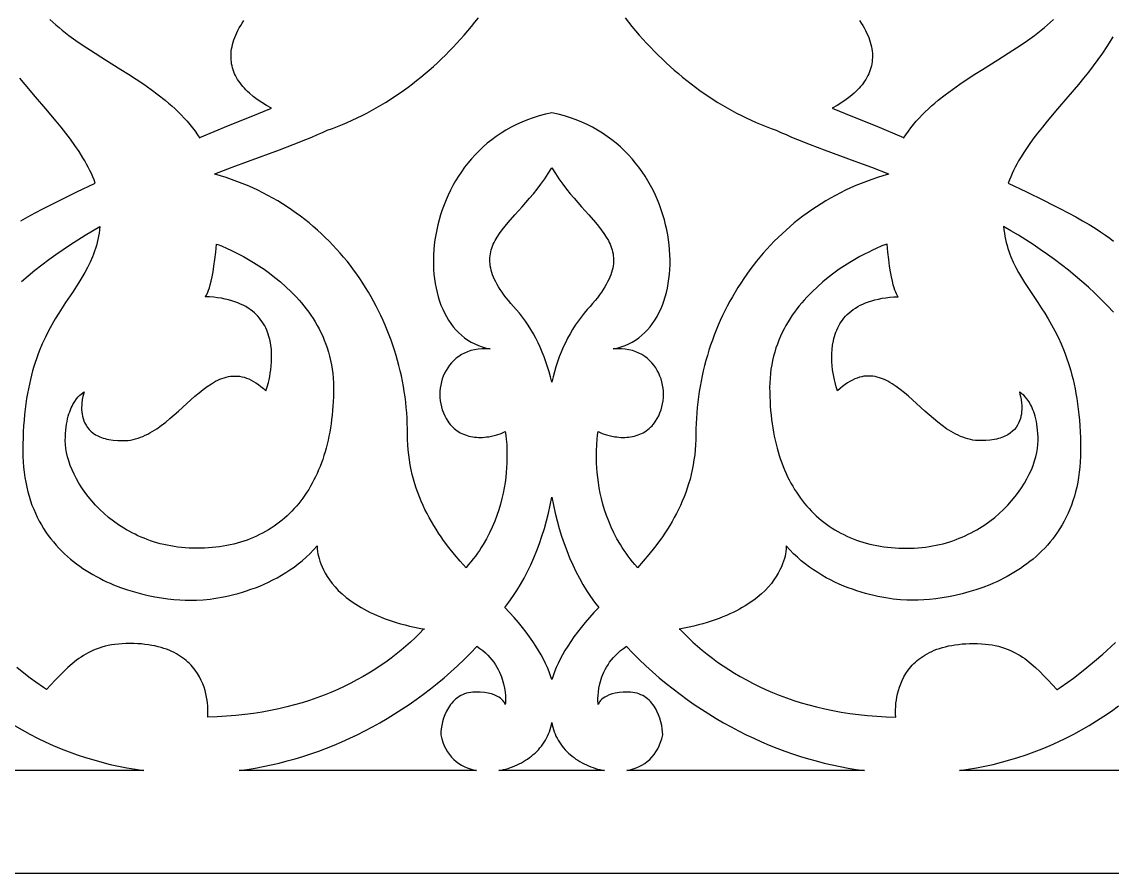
# Model space of a CAD drawing. Extents: x -54 to 62, y -44 to -4.
# Drawn here: x 3.61 to 32.79, y -44.19 to -21.41 of the extents above; entities that cross this region are included whole.
import ezdxf

# ---------------------------------------------------------------- set-up
doc = ezdxf.new("R2010")
doc.units = 0
doc.header["$MEASUREMENT"] = 0
doc.layers.add('LAYER_1', color=18, linetype='CONTINUOUS')

msp = doc.modelspace()

# ---------------------------------------------------------------- linework, layer by layer
at = {"layer": 'LAYER_1'}
for points in [[(19.757, -21.301), (19.849, -21.418), (19.943, -21.533), (20.039, -21.647), (20.136, -21.759), (20.234, -21.87), (20.334, -21.979), (20.435, -22.086), (20.538, -22.192), (20.642, -22.297), (20.748, -22.399), (20.855, -22.5), (20.963, -22.599), (21.073, -22.697), (21.184, -22.792), (21.297, -22.886), (21.41, -22.978), (21.525, -23.067), (21.642, -23.155), (21.759, -23.241), (21.878, -23.324), (21.998, -23.406), (22.12, -23.485), (22.242, -23.563), (22.366, -23.637), (22.491, -23.71), (22.617, -23.781), (22.744, -23.849), (22.873, -23.914), (23.002, -23.977), (23.133, -24.038), (23.265, -24.097), (23.398, -24.152), (23.532, -24.205), (23.667, -24.256), (23.803, -24.304), (23.93, -24.364), (24.067, -24.425), (24.215, -24.488), (24.371, -24.552), (24.712, -24.686), (25.084, -24.827), (25.908, -25.132), (26.352, -25.297), (26.812, -25.471), (26.812, -25.482), (26.661, -25.526), (26.512, -25.573), (26.364, -25.623), (26.219, -25.676), (26.075, -25.731), (25.934, -25.79), (25.795, -25.851), (25.658, -25.915), (25.522, -25.982), (25.389, -26.052), (25.258, -26.124), (25.129, -26.199), (25.003, -26.276), (24.878, -26.356), (24.756, -26.438), (24.635, -26.522), (24.517, -26.609), (24.401, -26.698), (24.287, -26.789), (24.176, -26.883), (24.066, -26.978), (23.959, -27.076), (23.854, -27.176), (23.752, -27.278), (23.652, -27.381), (23.554, -27.487), (23.458, -27.595), (23.364, -27.704), (23.273, -27.815), (23.185, -27.928), (23.098, -28.042), (23.014, -28.158), (22.933, -28.276), (22.853, -28.395), (22.777, -28.515), (22.702, -28.637), (22.63, -28.761), (22.561, -28.885), (22.494, -29.011), (22.429, -29.138), (22.367, -29.267), (22.307, -29.396), (22.25, -29.527), (22.195, -29.658), (22.143, -29.791), (22.094, -29.925), (22.047, -30.059), (22.003, -30.194), (21.961, -30.331), (21.922, -30.467), (21.885, -30.605), (21.851, -30.743), (21.82, -30.882), (21.791, -31.022), (21.765, -31.162), (21.742, -31.302), (21.721, -31.443), (21.703, -31.584), (21.688, -31.726), (21.676, -31.867), (21.666, -32.009), (21.659, -32.152), (21.655, -32.294), (21.654, -32.436), (21.651, -32.581), (21.645, -32.722), (21.635, -32.861), (21.621, -32.997), (21.603, -33.131), (21.581, -33.263), (21.556, -33.392), (21.528, -33.519), (21.496, -33.644), (21.46, -33.766), (21.422, -33.887), (21.381, -34.005), (21.336, -34.121), (21.289, -34.236), (21.24, -34.348), (21.187, -34.459), (21.132, -34.567), (21.075, -34.674), (21.016, -34.78), (20.954, -34.883), (20.89, -34.985), (20.825, -35.086), (20.757, -35.185), (20.688, -35.282), (20.545, -35.473), (20.397, -35.659), (20.244, -35.84), (20.087, -36.017), (20.087, -36.006), (20.021, -35.932), (19.958, -35.857), (19.898, -35.781), (19.84, -35.705), (19.784, -35.629), (19.731, -35.552), (19.68, -35.474), (19.632, -35.397), (19.541, -35.241), (19.46, -35.085), (19.386, -34.928), (19.32, -34.772), (19.262, -34.617), (19.211, -34.464), (19.166, -34.312), (19.127, -34.163), (19.094, -34.016), (19.067, -33.873), (19.045, -33.733), (19.027, -33.597), (19.013, -33.467), (19.003, -33.341), (18.997, -33.22), (18.993, -33.106), (18.992, -32.998), (18.993, -32.898), (19.001, -32.719), (19.012, -32.573), (19.024, -32.464), (19.038, -32.373), (19.147, -32.419), (19.258, -32.457), (19.369, -32.487), (19.48, -32.509), (19.535, -32.516), (19.589, -32.522), (19.644, -32.526), (19.698, -32.527), (19.751, -32.527), (19.804, -32.524), (19.856, -32.519), (19.907, -32.512), (19.958, -32.503), (20.008, -32.492), (20.057, -32.478), (20.105, -32.462), (20.151, -32.444), (20.197, -32.424), (20.241, -32.401), (20.285, -32.377), (20.326, -32.349), (20.367, -32.32), (20.406, -32.288), (20.443, -32.254), (20.479, -32.218), (20.513, -32.179), (20.545, -32.138), (20.575, -32.094), (20.62, -32.023), (20.659, -31.949), (20.693, -31.872), (20.722, -31.793), (20.745, -31.712), (20.763, -31.63), (20.776, -31.547), (20.784, -31.463), (20.786, -31.378), (20.784, -31.294), (20.776, -31.21), (20.763, -31.127), (20.745, -31.044), (20.722, -30.963), (20.693, -30.884), (20.66, -30.807), (20.621, -30.733), (20.578, -30.661), (20.529, -30.593), (20.475, -30.528), (20.416, -30.468), (20.352, -30.411), (20.283, -30.359), (20.209, -30.312), (20.13, -30.271), (20.046, -30.235), (19.957, -30.205), (19.863, -30.182), (19.765, -30.166), (19.661, -30.157), (19.552, -30.155), (19.438, -30.161), (19.549, -30.138), (19.656, -30.107), (19.758, -30.07), (19.857, -30.027), (19.951, -29.978), (20.041, -29.922), (20.127, -29.862), (20.209, -29.795), (20.287, -29.724), (20.361, -29.647), (20.43, -29.565), (20.495, -29.479), (20.556, -29.389), (20.613, -29.294), (20.666, -29.195), (20.714, -29.092), (20.758, -28.986), (20.798, -28.877), (20.833, -28.764), (20.865, -28.649), (20.892, -28.53), (20.914, -28.409), (20.933, -28.286), (20.946, -28.161), (20.956, -28.034), (20.961, -27.905), (20.962, -27.775), (20.959, -27.643), (20.951, -27.51), (20.938, -27.377), (20.921, -27.243), (20.9, -27.108), (20.874, -26.974), (20.844, -26.839), (20.81, -26.704), (20.77, -26.57), (20.727, -26.437), (20.679, -26.304), (20.626, -26.173), (20.569, -26.042), (20.507, -25.914), (20.44, -25.787), (20.369, -25.661), (20.294, -25.538), (20.214, -25.417), (20.129, -25.299), (20.04, -25.184), (19.946, -25.071), (19.847, -24.962), (19.743, -24.856), (19.635, -24.753), (19.523, -24.655), (19.405, -24.56), (19.283, -24.47), (19.156, -24.384), (19.024, -24.302), (18.888, -24.226), (18.747, -24.154), (18.601, -24.088), (18.45, -24.027), (18.295, -23.972), (18.134, -23.923), (17.969, -23.88), (17.799, -23.843), (17.628, -23.88), (17.463, -23.923), (17.302, -23.972), (17.146, -24.027), (16.995, -24.088), (16.849, -24.154), (16.708, -24.226), (16.571, -24.302), (16.439, -24.384), (16.312, -24.47), (16.189, -24.56), (16.072, -24.655), (15.959, -24.753), (15.85, -24.856), (15.747, -24.962), (15.648, -25.071), (15.554, -25.184), (15.464, -25.299), (15.379, -25.417), (15.299, -25.538), (15.223, -25.661), (15.152, -25.787), (15.085, -25.914), (15.024, -26.042), (14.966, -26.173), (14.913, -26.304), (14.865, -26.437), (14.821, -26.57), (14.782, -26.704), (14.747, -26.839), (14.717, -26.974), (14.691, -27.108), (14.67, -27.243), (14.653, -27.377), (14.64, -27.51), (14.632, -27.643), (14.629, -27.775), (14.63, -27.905), (14.635, -28.034), (14.644, -28.161), (14.658, -28.286), (14.676, -28.409), (14.699, -28.53), (14.726, -28.649), (14.757, -28.764), (14.793, -28.877), (14.832, -28.986), (14.877, -29.092), (14.925, -29.195), (14.977, -29.294), (15.034, -29.389), (15.095, -29.479), (15.16, -29.565), (15.23, -29.647), (15.304, -29.724), (15.381, -29.795), (15.463, -29.862), (15.549, -29.922), (15.64, -29.978), (15.734, -30.027), (15.832, -30.07), (15.935, -30.107), (16.042, -30.138), (16.152, -30.161), (16.039, -30.155), (15.93, -30.157), (15.826, -30.166), (15.727, -30.182), (15.633, -30.205), (15.544, -30.235), (15.459, -30.271), (15.38, -30.312), (15.306, -30.359), (15.237, -30.411), (15.173, -30.468), (15.114, -30.528), (15.06, -30.593), (15.011, -30.661), (14.967, -30.733), (14.928, -30.807), (14.894, -30.884), (14.866, -30.963), (14.843, -31.044), (14.824, -31.127), (14.811, -31.21), (14.804, -31.294), (14.801, -31.378), (14.804, -31.463), (14.812, -31.547), (14.825, -31.63), (14.843, -31.712), (14.867, -31.793), (14.896, -31.872), (14.931, -31.949), (14.97, -32.023), (15.015, -32.094), (15.046, -32.138), (15.078, -32.179), (15.112, -32.218), (15.147, -32.254), (15.185, -32.288), (15.223, -32.32), (15.263, -32.349), (15.305, -32.377), (15.348, -32.401), (15.392, -32.424), (15.437, -32.444), (15.484, -32.462), (15.532, -32.478), (15.58, -32.492), (15.63, -32.503), (15.68, -32.512), (15.732, -32.519), (15.784, -32.524), (15.836, -32.527), (15.89, -32.527), (15.943, -32.526), (15.998, -32.522), (16.053, -32.516), (16.108, -32.509), (16.219, -32.487), (16.33, -32.457), (16.442, -32.419), (16.553, -32.373), (16.566, -32.464), (16.578, -32.573), (16.59, -32.719), (16.597, -32.898), (16.598, -32.998), (16.597, -33.106), (16.594, -33.22), (16.587, -33.341), (16.577, -33.467), (16.564, -33.597), (16.546, -33.733), (16.524, -33.873), (16.496, -34.016), (16.463, -34.163), (16.425, -34.312), (16.38, -34.464), (16.329, -34.617), (16.27, -34.772), (16.204, -34.928), (16.131, -35.085), (16.049, -35.241), (15.959, -35.397), (15.91, -35.474), (15.86, -35.552), (15.807, -35.629), (15.751, -35.705), (15.693, -35.781), (15.633, -35.857), (15.57, -35.932), (15.504, -36.006), (15.504, -36.017), (15.347, -35.84), (15.194, -35.659), (15.045, -35.473), (14.902, -35.282), (14.833, -35.185), (14.766, -35.086), (14.7, -34.985), (14.637, -34.883), (14.575, -34.78), (14.515, -34.674), (14.458, -34.567), (14.403, -34.459), (14.351, -34.348), (14.301, -34.236), (14.254, -34.121), (14.21, -34.005), (14.168, -33.887), (14.13, -33.766), (14.095, -33.644), (14.063, -33.519), (14.034, -33.392), (14.009, -33.263), (13.987, -33.131), (13.97, -32.997), (13.955, -32.861), (13.945, -32.722), (13.939, -32.581), (13.937, -32.436), (13.936, -32.294), (13.931, -32.152), (13.924, -32.009), (13.915, -31.867), (13.902, -31.726), (13.887, -31.584), (13.869, -31.443), (13.849, -31.302), (13.825, -31.162), (13.799, -31.022), (13.771, -30.882), (13.739, -30.743), (13.705, -30.605), (13.669, -30.467), (13.63, -30.331), (13.588, -30.194), (13.543, -30.059), (13.497, -29.925), (13.447, -29.791), (13.395, -29.658), (13.34, -29.527), (13.283, -29.396), (13.224, -29.267), (13.162, -29.138), (13.097, -29.011), (13.03, -28.885), (12.96, -28.761), (12.888, -28.637), (12.814, -28.515), (12.737, -28.395), (12.658, -28.276), (12.576, -28.158), (12.492, -28.042), (12.406, -27.928), (12.317, -27.815), (12.226, -27.704), (12.133, -27.595), (12.037, -27.487), (11.939, -27.381), (11.839, -27.278), (11.736, -27.176), (11.631, -27.076), (11.524, -26.978), (11.415, -26.883), (11.303, -26.789), (11.189, -26.698), (11.073, -26.609), (10.955, -26.522), (10.835, -26.438), (10.712, -26.356), (10.588, -26.276), (10.461, -26.199), (10.332, -26.124), (10.201, -26.052), (10.068, -25.982), (9.933, -25.915), (9.796, -25.851), (9.656, -25.79), (9.515, -25.731), (9.372, -25.676), (9.226, -25.623), (9.079, -25.573), (8.93, -25.526), (8.778, -25.482), (8.778, -25.471), (9.239, -25.297), (9.683, -25.132), (10.507, -24.827), (10.879, -24.686), (11.219, -24.552), (11.376, -24.488), (11.523, -24.425), (11.66, -24.364), (11.787, -24.304), (11.924, -24.256), (12.059, -24.205), (12.193, -24.152), (12.325, -24.097), (12.457, -24.038), (12.588, -23.977), (12.718, -23.914), (12.846, -23.849), (12.973, -23.781), (13.1, -23.71), (13.225, -23.637), (13.348, -23.563), (13.471, -23.485), (13.592, -23.406), (13.712, -23.324), (13.831, -23.241), (13.949, -23.155), (14.065, -23.067), (14.18, -22.978), (14.294, -22.886), (14.407, -22.792), (14.518, -22.697), (14.627, -22.599), (14.736, -22.5), (14.843, -22.399), (14.949, -22.297), (15.053, -22.192), (15.156, -22.086), (15.257, -21.979), (15.357, -21.87), (15.456, -21.759), (15.553, -21.647), (15.648, -21.533), (15.742, -21.418), (15.835, -21.301)], [(4.364, -21.342), (4.444, -21.416), (4.526, -21.488), (4.61, -21.56), (4.697, -21.63), (4.876, -21.768), (5.063, -21.903), (5.255, -22.035), (5.452, -22.165), (5.856, -22.422), (6.267, -22.68), (6.472, -22.81), (6.675, -22.943), (6.876, -23.078), (7.073, -23.216), (7.264, -23.359), (7.45, -23.506), (7.54, -23.581), (7.629, -23.658), (7.715, -23.737), (7.799, -23.817), (7.881, -23.898), (7.96, -23.981), (8.037, -24.067), (8.111, -24.154), (8.182, -24.243), (8.251, -24.334), (8.316, -24.427), (8.377, -24.522), (8.377, -24.499), (9.141, -24.183), (9.748, -23.935), (10.294, -23.715), (10.159, -23.641), (10.033, -23.564), (9.915, -23.484), (9.805, -23.401), (9.704, -23.315), (9.657, -23.271), (9.612, -23.227), (9.569, -23.181), (9.528, -23.135), (9.49, -23.089), (9.454, -23.041), (9.42, -22.993), (9.389, -22.945), (9.36, -22.895), (9.334, -22.845), (9.31, -22.794), (9.289, -22.742), (9.27, -22.69), (9.254, -22.637), (9.24, -22.584), (9.229, -22.529), (9.221, -22.474), (9.215, -22.419), (9.212, -22.363), (9.212, -22.306), (9.215, -22.248), (9.22, -22.19), (9.228, -22.131), (9.239, -22.071), (9.253, -22.011), (9.27, -21.95), (9.29, -21.888), (9.312, -21.826), (9.338, -21.763), (9.367, -21.699), (9.398, -21.635), (9.433, -21.57), (9.471, -21.505), (9.512, -21.439), (9.557, -21.372)], [(26.034, -21.372), (26.078, -21.439), (26.119, -21.505), (26.157, -21.57), (26.192, -21.635), (26.224, -21.699), (26.252, -21.763), (26.278, -21.826), (26.301, -21.888), (26.321, -21.95), (26.337, -22.011), (26.351, -22.071), (26.362, -22.131), (26.371, -22.19), (26.376, -22.248), (26.378, -22.306), (26.378, -22.363), (26.375, -22.419), (26.37, -22.474), (26.361, -22.529), (26.35, -22.584), (26.337, -22.637), (26.32, -22.69), (26.302, -22.742), (26.28, -22.794), (26.256, -22.845), (26.23, -22.895), (26.201, -22.945), (26.17, -22.993), (26.137, -23.041), (26.101, -23.089), (26.062, -23.135), (26.022, -23.181), (25.979, -23.227), (25.934, -23.271), (25.886, -23.315), (25.785, -23.401), (25.675, -23.484), (25.557, -23.564), (25.431, -23.641), (25.297, -23.715), (25.842, -23.935), (26.449, -24.183), (27.213, -24.499), (27.213, -24.522), (27.275, -24.427), (27.34, -24.334), (27.408, -24.243), (27.479, -24.154), (27.553, -24.067), (27.63, -23.981), (27.71, -23.898), (27.791, -23.817), (27.875, -23.737), (27.962, -23.658), (28.05, -23.581), (28.14, -23.506), (28.326, -23.359), (28.518, -23.216), (28.715, -23.078), (28.915, -22.943), (29.119, -22.81), (29.324, -22.68), (29.734, -22.422), (30.139, -22.165), (30.336, -22.035), (30.528, -21.903), (30.714, -21.768), (30.894, -21.63), (30.98, -21.56), (31.065, -21.488), (31.147, -21.416), (31.227, -21.342)], [(32.809, -21.805), (32.758, -21.894), (32.65, -22.069), (32.536, -22.242), (32.415, -22.414), (32.29, -22.583), (32.159, -22.751), (32.026, -22.917), (31.889, -23.083), (31.611, -23.41), (31.332, -23.735), (31.059, -24.06), (30.926, -24.222), (30.798, -24.385), (30.674, -24.548), (30.556, -24.712), (30.444, -24.877), (30.34, -25.043), (30.29, -25.127), (30.243, -25.211), (30.198, -25.295), (30.156, -25.38), (30.116, -25.465), (30.078, -25.551), (30.043, -25.637), (30.011, -25.724), (30.501, -25.956), (30.971, -26.186), (31.196, -26.3), (31.413, -26.411), (31.621, -26.521), (31.818, -26.628), (32.004, -26.732), (32.178, -26.833), (32.339, -26.931), (32.485, -27.024), (32.615, -27.114), (32.729, -27.198), (32.826, -27.277)], [(3.586, -26.732), (3.772, -26.628), (3.97, -26.521), (4.177, -26.411), (4.394, -26.3), (4.619, -26.186), (5.089, -25.956), (5.579, -25.724), (5.547, -25.637), (5.512, -25.551), (5.475, -25.465), (5.435, -25.38), (5.392, -25.295), (5.347, -25.211), (5.3, -25.127), (5.251, -25.043), (5.146, -24.877), (5.035, -24.712), (4.917, -24.548), (4.793, -24.385), (4.664, -24.222), (4.532, -24.06), (4.258, -23.735), (3.979, -23.41), (3.701, -23.083), (3.565, -22.917)], [(3.605, -28.353), (3.784, -28.2), (3.966, -28.052), (4.151, -27.907), (4.338, -27.766), (4.528, -27.629), (4.72, -27.495), (4.914, -27.365), (5.109, -27.239), (5.306, -27.116), (5.504, -26.997), (5.703, -26.88), (5.693, -26.971), (5.681, -27.059), (5.666, -27.145), (5.649, -27.229), (5.63, -27.311), (5.609, -27.391), (5.585, -27.47), (5.56, -27.547), (5.533, -27.622), (5.505, -27.696), (5.443, -27.839), (5.375, -27.979), (5.301, -28.116), (5.223, -28.25), (5.141, -28.383), (4.968, -28.648), (4.786, -28.92), (4.694, -29.06), (4.601, -29.205), (4.509, -29.355), (4.419, -29.511), (4.33, -29.675), (4.244, -29.847), (4.161, -30.027), (4.081, -30.218), (4.043, -30.317), (4.006, -30.42), (3.971, -30.525), (3.937, -30.634), (3.904, -30.745), (3.873, -30.86), (3.843, -30.979), (3.815, -31.101), (3.789, -31.226), (3.765, -31.356), (3.742, -31.489), (3.722, -31.627), (3.704, -31.768), (3.688, -31.914), (3.674, -32.065), (3.662, -32.219), (3.653, -32.379), (3.647, -32.543), (3.643, -32.712), (3.641, -32.886), (3.643, -33.035), (3.65, -33.181), (3.661, -33.323), (3.676, -33.461), (3.695, -33.596), (3.717, -33.728), (3.744, -33.856), (3.774, -33.981), (3.808, -34.103), (3.846, -34.222), (3.886, -34.337), (3.931, -34.449), (3.978, -34.559), (4.028, -34.665), (4.081, -34.768), (4.138, -34.868), (4.197, -34.965), (4.258, -35.059), (4.322, -35.15), (4.389, -35.239), (4.458, -35.324), (4.529, -35.407), (4.602, -35.487), (4.677, -35.565), (4.754, -35.64), (4.833, -35.712), (4.914, -35.782), (4.996, -35.849), (5.08, -35.913), (5.165, -35.975), (5.251, -36.035), (5.339, -36.092), (5.428, -36.147), (5.517, -36.2), (5.608, -36.25), (5.699, -36.298), (5.791, -36.344), (5.883, -36.388), (5.976, -36.429), (6.069, -36.469), (6.256, -36.541), (6.443, -36.606), (6.629, -36.664), (6.814, -36.714), (6.996, -36.757), (7.174, -36.793), (7.349, -36.823), (7.518, -36.847), (7.682, -36.865), (7.839, -36.877), (7.989, -36.885), (8.13, -36.887), (8.289, -36.883), (8.464, -36.872), (8.654, -36.852), (8.753, -36.838), (8.856, -36.822), (8.961, -36.804), (9.068, -36.782), (9.178, -36.758), (9.289, -36.732), (9.402, -36.702), (9.516, -36.669), (9.631, -36.633), (9.747, -36.593), (9.864, -36.55), (9.981, -36.504), (10.098, -36.454), (10.215, -36.401), (10.332, -36.343), (10.448, -36.282), (10.563, -36.217), (10.677, -36.147), (10.79, -36.074), (10.9, -35.996), (11.01, -35.914), (11.116, -35.827), (11.221, -35.735), (11.323, -35.639), (11.422, -35.538), (11.518, -35.432), (11.52, -35.506), (11.53, -35.591), (11.539, -35.644), (11.551, -35.703), (11.568, -35.768), (11.589, -35.839), (11.616, -35.914), (11.648, -35.993), (11.687, -36.075), (11.732, -36.161), (11.785, -36.25), (11.847, -36.341), (11.916, -36.433), (11.996, -36.526), (12.084, -36.62), (12.184, -36.714), (12.294, -36.808), (12.353, -36.855), (12.415, -36.901), (12.481, -36.947), (12.549, -36.992), (12.62, -37.037), (12.695, -37.081), (12.773, -37.125), (12.855, -37.168), (12.94, -37.21), (13.028, -37.252), (13.12, -37.292), (13.216, -37.332), (13.315, -37.37), (13.418, -37.408), (13.525, -37.444), (13.636, -37.479), (13.751, -37.513), (13.87, -37.546), (13.993, -37.577), (14.121, -37.607), (14.252, -37.635), (14.389, -37.662), (14.367, -37.661), (14.254, -37.776), (14.138, -37.89), (14.017, -38.003), (13.893, -38.113), (13.764, -38.223), (13.631, -38.33), (13.494, -38.435), (13.353, -38.539), (13.208, -38.64), (13.058, -38.739), (12.904, -38.835), (12.746, -38.929), (12.583, -39.019), (12.416, -39.107), (12.244, -39.192), (12.068, -39.273), (11.887, -39.351), (11.702, -39.426), (11.511, -39.497), (11.316, -39.564), (11.116, -39.627), (10.912, -39.685), (10.702, -39.74), (10.488, -39.79), (10.268, -39.836), (10.044, -39.877), (9.814, -39.913), (9.579, -39.944), (9.34, -39.97), (9.095, -39.991), (8.844, -40.006), (8.589, -40.016), (8.594, -39.931), (8.595, -39.833), (8.589, -39.707), (8.582, -39.635), (8.572, -39.558), (8.558, -39.477), (8.54, -39.391), (8.518, -39.303), (8.49, -39.213), (8.456, -39.122), (8.416, -39.029), (8.369, -38.937), (8.315, -38.845), (8.253, -38.755), (8.219, -38.711), (8.183, -38.667), (8.144, -38.624), (8.103, -38.582), (8.06, -38.541), (8.015, -38.501), (7.967, -38.461), (7.917, -38.423), (7.864, -38.387), (7.808, -38.351), (7.75, -38.317), (7.689, -38.285), (7.625, -38.254), (7.558, -38.225), (7.488, -38.198), (7.415, -38.173), (7.339, -38.149), (7.26, -38.128), (7.177, -38.109), (7.092, -38.092), (7.003, -38.077), (6.91, -38.065), (6.814, -38.056), (6.715, -38.049), (6.612, -38.045), (6.505, -38.043), (6.399, -38.045), (6.296, -38.049), (6.198, -38.057), (6.103, -38.068), (6.012, -38.082), (5.925, -38.098), (5.84, -38.118), (5.759, -38.14), (5.681, -38.164), (5.605, -38.192), (5.532, -38.221), (5.461, -38.253), (5.393, -38.288), (5.326, -38.324), (5.262, -38.363), (5.199, -38.404), (5.137, -38.447), (5.077, -38.491), (4.96, -38.586), (4.846, -38.688), (4.734, -38.796), (4.622, -38.909), (4.51, -39.028), (4.275, -39.277), (4.275, -39.272), (4.198, -39.221), (3.986, -39.074), (3.838, -38.967), (3.667, -38.838), (3.477, -38.688)], [(32.826, -29.178), (32.666, -29.005), (32.502, -28.835), (32.334, -28.67), (32.161, -28.51), (31.986, -28.353), (31.807, -28.2), (31.625, -28.052), (31.44, -27.907), (31.252, -27.766), (31.063, -27.629), (30.871, -27.495), (30.677, -27.365), (30.481, -27.239), (30.284, -27.116), (30.086, -26.997), (29.887, -26.88), (29.897, -26.971), (29.91, -27.059), (29.925, -27.145), (29.942, -27.229), (29.961, -27.311), (29.982, -27.391), (30.005, -27.47), (30.03, -27.547), (30.057, -27.622), (30.086, -27.696), (30.148, -27.839), (30.216, -27.979), (30.289, -28.116), (30.367, -28.25), (30.449, -28.383), (30.623, -28.648), (30.805, -28.92), (30.897, -29.06), (30.989, -29.205), (31.081, -29.355), (31.172, -29.511), (31.26, -29.675), (31.347, -29.847), (31.43, -30.027), (31.509, -30.218), (31.547, -30.317), (31.584, -30.42), (31.619, -30.525), (31.654, -30.634), (31.686, -30.745), (31.718, -30.86), (31.747, -30.979), (31.775, -31.101), (31.801, -31.226), (31.826, -31.356), (31.848, -31.489), (31.868, -31.627), (31.887, -31.768), (31.903, -31.914), (31.917, -32.065), (31.928, -32.219), (31.937, -32.379), (31.944, -32.543), (31.948, -32.712), (31.949, -32.886), (31.947, -33.035), (31.94, -33.181), (31.93, -33.323), (31.915, -33.461), (31.896, -33.596), (31.873, -33.728), (31.846, -33.856), (31.816, -33.981), (31.782, -34.103), (31.745, -34.222), (31.704, -34.337), (31.66, -34.449), (31.613, -34.559), (31.562, -34.665), (31.509, -34.768), (31.453, -34.868), (31.394, -34.965), (31.332, -35.059), (31.268, -35.15), (31.202, -35.239), (31.133, -35.324), (31.062, -35.407), (30.989, -35.487), (30.913, -35.565), (30.836, -35.64), (30.757, -35.712), (30.677, -35.782), (30.594, -35.849), (30.511, -35.913), (30.425, -35.975), (30.339, -36.035), (30.252, -36.092), (30.163, -36.147), (30.073, -36.2), (29.983, -36.25), (29.892, -36.298), (29.8, -36.344), (29.707, -36.388), (29.615, -36.429), (29.521, -36.469), (29.335, -36.541), (29.148, -36.606), (28.961, -36.664), (28.777, -36.714), (28.595, -36.757), (28.416, -36.793), (28.242, -36.823), (28.072, -36.847), (27.908, -36.865), (27.751, -36.877), (27.602, -36.885), (27.461, -36.887), (27.302, -36.883), (27.126, -36.872), (26.937, -36.852), (26.837, -36.838), (26.735, -36.822), (26.63, -36.804), (26.522, -36.782), (26.413, -36.758), (26.302, -36.732), (26.189, -36.702), (26.075, -36.669), (25.959, -36.633), (25.843, -36.593), (25.726, -36.55), (25.609, -36.504), (25.492, -36.454), (25.375, -36.401), (25.259, -36.343), (25.143, -36.282), (25.027, -36.217), (24.914, -36.147), (24.801, -36.074), (24.69, -35.996), (24.581, -35.914), (24.474, -35.827), (24.37, -35.735), (24.268, -35.639), (24.169, -35.538), (24.073, -35.432), (24.07, -35.506), (24.061, -35.591), (24.052, -35.644), (24.039, -35.703), (24.023, -35.768), (24.001, -35.839), (23.975, -35.914), (23.942, -35.993), (23.904, -36.075), (23.858, -36.161), (23.805, -36.25), (23.744, -36.341), (23.674, -36.433), (23.595, -36.526), (23.506, -36.62), (23.407, -36.714), (23.297, -36.808), (23.238, -36.855), (23.175, -36.901), (23.11, -36.947), (23.042, -36.992), (22.97, -37.037), (22.895, -37.081), (22.817, -37.125), (22.736, -37.168), (22.651, -37.21), (22.563, -37.252), (22.471, -37.292), (22.375, -37.332), (22.276, -37.37), (22.172, -37.408), (22.065, -37.444), (21.954, -37.479), (21.839, -37.513), (21.72, -37.546), (21.597, -37.577), (21.47, -37.607), (21.338, -37.635), (21.202, -37.662), (21.224, -37.661), (21.336, -37.776), (21.453, -37.89), (21.573, -38.003), (21.698, -38.113), (21.826, -38.223), (21.959, -38.33), (22.095, -38.435), (22.236, -38.539), (22.381, -38.64), (22.531, -38.739), (22.684, -38.835), (22.842, -38.929), (23.005, -39.019), (23.172, -39.107), (23.344, -39.192), (23.52, -39.273), (23.701, -39.351), (23.886, -39.426), (24.076, -39.497), (24.271, -39.564), (24.471, -39.627), (24.676, -39.685), (24.885, -39.74), (25.1, -39.79), (25.319, -39.836), (25.544, -39.877), (25.774, -39.913), (26.009, -39.944), (26.249, -39.97), (26.495, -39.991), (26.745, -40.006), (27.002, -40.016), (26.996, -39.931), (26.995, -39.833), (27.001, -39.707), (27.008, -39.635), (27.018, -39.558), (27.032, -39.477), (27.05, -39.391), (27.073, -39.303), (27.101, -39.213), (27.135, -39.122), (27.175, -39.029), (27.222, -38.937), (27.276, -38.845), (27.338, -38.755), (27.372, -38.711), (27.408, -38.667), (27.446, -38.624), (27.487, -38.582), (27.53, -38.541), (27.576, -38.501), (27.623, -38.461), (27.674, -38.423), (27.727, -38.387), (27.783, -38.351), (27.841, -38.317), (27.902, -38.285), (27.966, -38.254), (28.033, -38.225), (28.103, -38.198), (28.176, -38.173), (28.252, -38.149), (28.331, -38.128), (28.413, -38.109), (28.499, -38.092), (28.588, -38.077), (28.68, -38.065), (28.776, -38.056), (28.876, -38.049), (28.979, -38.045), (29.086, -38.043), (29.192, -38.045), (29.295, -38.049), (29.393, -38.057), (29.488, -38.068), (29.579, -38.082), (29.666, -38.098), (29.75, -38.118), (29.832, -38.14), (29.91, -38.164), (29.986, -38.192), (30.059, -38.221), (30.129, -38.253), (30.198, -38.288), (30.264, -38.324), (30.329, -38.363), (30.392, -38.404), (30.453, -38.447), (30.513, -38.491), (30.63, -38.586), (30.744, -38.688), (30.856, -38.796), (30.968, -38.909), (31.081, -39.028), (31.315, -39.277), (31.323, -39.272), (31.399, -39.221), (31.611, -39.074), (31.758, -38.967), (31.928, -38.838), (32.118, -38.688), (32.323, -38.519), (32.54, -38.331), (32.652, -38.23), (32.766, -38.124), (32.881, -38.015)], [(43.026, -41.444), (28.712, -41.444), (28.938, -41.41), (29.163, -41.371), (29.388, -41.327), (29.611, -41.277), (29.833, -41.221), (30.054, -41.16), (30.273, -41.093), (30.491, -41.02), (30.708, -40.942), (30.923, -40.859), (31.136, -40.769), (31.348, -40.674), (31.558, -40.574), (31.765, -40.467), (31.971, -40.355), (32.175, -40.238), (32.376, -40.114), (32.575, -39.985), (32.772, -39.85), (32.966, -39.71)], [(3.416, -40.237), (3.62, -40.355), (3.825, -40.467), (4.033, -40.573), (4.243, -40.674), (4.454, -40.769), (4.668, -40.858), (4.883, -40.942), (5.099, -41.02), (5.318, -41.093), (5.537, -41.16), (5.758, -41.221), (5.98, -41.277), (6.203, -41.327), (6.427, -41.371), (6.652, -41.41), (6.878, -41.444), (-7.435, -41.444)], [(-54.476, -44.19), (61.976, -44.19)]]:
    msp.add_lwpolyline(points, dxfattribs=at)
for points in [[(17.799, -31.05), (17.764, -30.91), (17.727, -30.773), (17.686, -30.637), (17.642, -30.503), (17.594, -30.372), (17.543, -30.243), (17.489, -30.116), (17.431, -29.992), (17.37, -29.87), (17.305, -29.752), (17.237, -29.636), (17.166, -29.523), (17.091, -29.414), (17.012, -29.308), (16.93, -29.205), (16.844, -29.106), (16.77, -29.024), (16.7, -28.943), (16.635, -28.865), (16.574, -28.788), (16.518, -28.714), (16.466, -28.641), (16.418, -28.57), (16.374, -28.5), (16.334, -28.432), (16.299, -28.366), (16.267, -28.301), (16.239, -28.237), (16.214, -28.175), (16.194, -28.114), (16.176, -28.054), (16.163, -27.996), (16.152, -27.938), (16.145, -27.882), (16.141, -27.826), (16.14, -27.772), (16.142, -27.718), (16.147, -27.665), (16.154, -27.613), (16.165, -27.561), (16.178, -27.51), (16.193, -27.46), (16.211, -27.41), (16.232, -27.36), (16.254, -27.311), (16.279, -27.262), (16.335, -27.164), (16.399, -27.067), (16.47, -26.97), (16.547, -26.872), (16.629, -26.773), (16.808, -26.569), (17.001, -26.355), (17.202, -26.127), (17.304, -26.006), (17.406, -25.88), (17.507, -25.748), (17.607, -25.61), (17.704, -25.465), (17.799, -25.314), (17.893, -25.465), (17.99, -25.61), (18.089, -25.748), (18.189, -25.88), (18.291, -26.006), (18.392, -26.127), (18.592, -26.355), (18.785, -26.569), (18.963, -26.773), (19.046, -26.872), (19.122, -26.97), (19.193, -27.067), (19.256, -27.164), (19.312, -27.262), (19.337, -27.311), (19.359, -27.36), (19.38, -27.41), (19.398, -27.46), (19.413, -27.51), (19.426, -27.561), (19.437, -27.613), (19.444, -27.665), (19.449, -27.718), (19.451, -27.772), (19.45, -27.826), (19.446, -27.882), (19.439, -27.938), (19.428, -27.996), (19.414, -28.054), (19.397, -28.114), (19.376, -28.175), (19.352, -28.237), (19.324, -28.301), (19.292, -28.366), (19.256, -28.432), (19.217, -28.5), (19.173, -28.57), (19.125, -28.641), (19.073, -28.714), (19.017, -28.788), (18.956, -28.865), (18.891, -28.943), (18.821, -29.024), (18.746, -29.106), (18.661, -29.205), (18.579, -29.308), (18.5, -29.414), (18.425, -29.523), (18.354, -29.636), (18.286, -29.752), (18.221, -29.87), (18.161, -29.992), (18.103, -30.116), (18.049, -30.243), (17.999, -30.372), (17.952, -30.503), (17.909, -30.637), (17.869, -30.773), (17.832, -30.91)], [(8.822, -27.352), (8.857, -27.365), (8.957, -27.404), (9.111, -27.471), (9.206, -27.515), (9.312, -27.566), (9.426, -27.624), (9.549, -27.69), (9.678, -27.763), (9.813, -27.844), (9.953, -27.933), (10.096, -28.029), (10.242, -28.133), (10.389, -28.245), (10.535, -28.365), (10.681, -28.494), (10.824, -28.63), (10.894, -28.701), (10.964, -28.775), (11.032, -28.85), (11.099, -28.928), (11.164, -29.007), (11.228, -29.089), (11.291, -29.173), (11.351, -29.259), (11.409, -29.348), (11.466, -29.438), (11.519, -29.531), (11.571, -29.626), (11.62, -29.723), (11.666, -29.822), (11.709, -29.924), (11.75, -30.028), (11.787, -30.134), (11.82, -30.242), (11.851, -30.353), (11.878, -30.466), (11.901, -30.581), (11.92, -30.699), (11.935, -30.819), (11.946, -30.941), (11.953, -31.066), (11.955, -31.193), (11.954, -31.32), (11.951, -31.445), (11.946, -31.569), (11.939, -31.691), (11.929, -31.811), (11.918, -31.929), (11.905, -32.046), (11.89, -32.161), (11.872, -32.274), (11.853, -32.385), (11.832, -32.495), (11.809, -32.603), (11.784, -32.708), (11.757, -32.813), (11.729, -32.915), (11.698, -33.015), (11.666, -33.114), (11.631, -33.211), (11.595, -33.306), (11.557, -33.399), (11.517, -33.49), (11.476, -33.579), (11.433, -33.667), (11.388, -33.752), (11.341, -33.836), (11.292, -33.918), (11.242, -33.997), (11.19, -34.075), (11.136, -34.151), (11.081, -34.225), (11.024, -34.296), (10.965, -34.366), (10.905, -34.434), (10.843, -34.5), (10.779, -34.564), (10.714, -34.626), (10.647, -34.685), (10.579, -34.743), (10.509, -34.799), (10.438, -34.852), (10.365, -34.904), (10.29, -34.953), (10.214, -35.001), (10.137, -35.046), (10.058, -35.089), (9.978, -35.13), (9.896, -35.169), (9.812, -35.206), (9.728, -35.24), (9.642, -35.273), (9.554, -35.303), (9.465, -35.331), (9.375, -35.357), (9.284, -35.38), (9.191, -35.402), (9.097, -35.421), (9.001, -35.438), (8.904, -35.453), (8.806, -35.466), (8.707, -35.476), (8.606, -35.484), (8.505, -35.49), (8.401, -35.493), (8.297, -35.494), (8.193, -35.493), (8.09, -35.489), (7.989, -35.482), (7.889, -35.473), (7.791, -35.462), (7.693, -35.448), (7.598, -35.432), (7.504, -35.414), (7.411, -35.393), (7.32, -35.371), (7.23, -35.346), (7.142, -35.319), (7.055, -35.291), (6.97, -35.26), (6.886, -35.228), (6.804, -35.194), (6.723, -35.158), (6.644, -35.12), (6.566, -35.081), (6.49, -35.04), (6.415, -34.998), (6.342, -34.955), (6.201, -34.864), (6.066, -34.767), (5.937, -34.667), (5.815, -34.562), (5.699, -34.453), (5.589, -34.342), (5.487, -34.228), (5.391, -34.111), (5.302, -33.993), (5.219, -33.874), (5.144, -33.754), (5.075, -33.634), (5.013, -33.513), (4.959, -33.394), (4.911, -33.275), (4.871, -33.158), (4.837, -33.043), (4.812, -32.931), (4.793, -32.822), (4.782, -32.716), (4.778, -32.614), (4.779, -32.517), (4.784, -32.424), (4.79, -32.336), (4.8, -32.253), (4.811, -32.174), (4.824, -32.099), (4.84, -32.029), (4.857, -31.962), (4.875, -31.9), (4.895, -31.841), (4.915, -31.786), (4.937, -31.735), (4.96, -31.687), (4.983, -31.643), (5.029, -31.565), (5.076, -31.498), (5.122, -31.444), (5.164, -31.4), (5.202, -31.366), (5.234, -31.341), (5.259, -31.324), (5.281, -31.312), (5.264, -31.368), (5.248, -31.432), (5.232, -31.515), (5.22, -31.614), (5.216, -31.667), (5.214, -31.724), (5.215, -31.782), (5.219, -31.841), (5.227, -31.902), (5.238, -31.963), (5.254, -32.024), (5.274, -32.084), (5.3, -32.144), (5.332, -32.202), (5.369, -32.258), (5.413, -32.312), (5.465, -32.363), (5.524, -32.41), (5.59, -32.454), (5.627, -32.474), (5.665, -32.494), (5.706, -32.512), (5.749, -32.528), (5.794, -32.544), (5.842, -32.558), (5.892, -32.571), (5.945, -32.582), (6.058, -32.599), (6.181, -32.61), (6.315, -32.614), (6.386, -32.612), (6.456, -32.606), (6.524, -32.597), (6.592, -32.584), (6.659, -32.567), (6.725, -32.548), (6.79, -32.525), (6.855, -32.499), (6.919, -32.471), (6.982, -32.44), (7.044, -32.407), (7.106, -32.371), (7.227, -32.294), (7.347, -32.21), (7.464, -32.119), (7.579, -32.024), (7.693, -31.925), (7.806, -31.824), (8.028, -31.621), (8.248, -31.424), (8.358, -31.331), (8.467, -31.244), (8.578, -31.163), (8.688, -31.09), (8.744, -31.056), (8.8, -31.026), (8.856, -30.997), (8.912, -30.972), (8.969, -30.949), (9.026, -30.93), (9.083, -30.914), (9.141, -30.901), (9.2, -30.891), (9.259, -30.886), (9.318, -30.884), (9.378, -30.886), (9.438, -30.892), (9.499, -30.903), (9.561, -30.918), (9.623, -30.938), (9.686, -30.962), (9.75, -30.992), (9.814, -31.027), (9.879, -31.066), (9.945, -31.112), (10.012, -31.163), (10.079, -31.219), (10.148, -31.282), (10.181, -31.177), (10.213, -31.057), (10.231, -30.983), (10.248, -30.901), (10.263, -30.811), (10.277, -30.716), (10.289, -30.614), (10.297, -30.508), (10.3, -30.399), (10.299, -30.286), (10.292, -30.172), (10.278, -30.056), (10.257, -29.94), (10.244, -29.882), (10.228, -29.825), (10.21, -29.767), (10.19, -29.711), (10.167, -29.655), (10.142, -29.599), (10.114, -29.545), (10.084, -29.491), (10.05, -29.438), (10.014, -29.387), (9.975, -29.336), (9.932, -29.287), (9.887, -29.24), (9.838, -29.194), (9.785, -29.15), (9.729, -29.107), (9.67, -29.067), (9.607, -29.028), (9.54, -28.992), (9.469, -28.958), (9.394, -28.926), (9.315, -28.896), (9.232, -28.869), (9.144, -28.845), (9.052, -28.824), (8.956, -28.805), (8.855, -28.79), (8.749, -28.777), (8.639, -28.768), (8.523, -28.762), (8.532, -28.752), (8.556, -28.717), (8.572, -28.686), (8.591, -28.644), (8.612, -28.59), (8.634, -28.524), (8.658, -28.442), (8.683, -28.345), (8.707, -28.23), (8.732, -28.097), (8.756, -27.944), (8.78, -27.77), (8.802, -27.573)], [(26.769, -27.352), (26.733, -27.365), (26.634, -27.404), (26.479, -27.471), (26.384, -27.515), (26.278, -27.566), (26.163, -27.624), (26.04, -27.69), (25.91, -27.763), (25.775, -27.844), (25.635, -27.933), (25.491, -28.029), (25.345, -28.133), (25.198, -28.245), (25.051, -28.365), (24.905, -28.494), (24.762, -28.63), (24.691, -28.701), (24.622, -28.775), (24.553, -28.85), (24.486, -28.928), (24.421, -29.007), (24.356, -29.089), (24.294, -29.173), (24.234, -29.259), (24.175, -29.348), (24.119, -29.438), (24.065, -29.531), (24.013, -29.626), (23.964, -29.723), (23.918, -29.822), (23.874, -29.924), (23.834, -30.028), (23.797, -30.134), (23.763, -30.242), (23.732, -30.353), (23.706, -30.466), (23.683, -30.581), (23.663, -30.699), (23.648, -30.819), (23.637, -30.941), (23.63, -31.066), (23.628, -31.193), (23.629, -31.32), (23.632, -31.445), (23.637, -31.569), (23.645, -31.691), (23.654, -31.811), (23.665, -31.929), (23.678, -32.046), (23.694, -32.161), (23.711, -32.274), (23.73, -32.385), (23.751, -32.495), (23.775, -32.603), (23.8, -32.708), (23.827, -32.813), (23.855, -32.915), (23.886, -33.015), (23.919, -33.114), (23.953, -33.211), (23.989, -33.306), (24.028, -33.399), (24.067, -33.49), (24.109, -33.579), (24.153, -33.667), (24.198, -33.752), (24.245, -33.836), (24.294, -33.918), (24.344, -33.997), (24.396, -34.075), (24.45, -34.151), (24.506, -34.225), (24.563, -34.296), (24.622, -34.366), (24.682, -34.434), (24.744, -34.5), (24.808, -34.564), (24.873, -34.626), (24.94, -34.685), (25.009, -34.743), (25.079, -34.799), (25.15, -34.852), (25.224, -34.904), (25.298, -34.953), (25.374, -35.001), (25.452, -35.046), (25.531, -35.089), (25.611, -35.13), (25.693, -35.169), (25.777, -35.206), (25.862, -35.24), (25.948, -35.273), (26.035, -35.303), (26.124, -35.331), (26.214, -35.357), (26.306, -35.38), (26.399, -35.402), (26.493, -35.421), (26.589, -35.438), (26.686, -35.453), (26.784, -35.466), (26.883, -35.476), (26.984, -35.484), (27.086, -35.49), (27.189, -35.493), (27.293, -35.494), (27.397, -35.493), (27.499, -35.489), (27.6, -35.482), (27.7, -35.473), (27.798, -35.462), (27.895, -35.448), (27.99, -35.432), (28.084, -35.414), (28.177, -35.393), (28.268, -35.371), (28.358, -35.346), (28.446, -35.319), (28.533, -35.291), (28.618, -35.26), (28.701, -35.228), (28.784, -35.194), (28.864, -35.158), (28.944, -35.12), (29.021, -35.081), (29.097, -35.04), (29.172, -34.998), (29.245, -34.955), (29.387, -34.864), (29.522, -34.767), (29.651, -34.667), (29.773, -34.562), (29.889, -34.453), (29.998, -34.342), (30.101, -34.228), (30.197, -34.111), (30.287, -33.993), (30.37, -33.874), (30.445, -33.754), (30.514, -33.634), (30.576, -33.513), (30.631, -33.394), (30.679, -33.275), (30.719, -33.158), (30.753, -33.043), (30.779, -32.931), (30.798, -32.822), (30.809, -32.716), (30.813, -32.614), (30.811, -32.517), (30.807, -32.424), (30.8, -32.336), (30.791, -32.253), (30.78, -32.174), (30.766, -32.099), (30.751, -32.029), (30.734, -31.962), (30.716, -31.9), (30.696, -31.841), (30.675, -31.786), (30.654, -31.735), (30.631, -31.687), (30.608, -31.643), (30.561, -31.565), (30.514, -31.498), (30.469, -31.444), (30.426, -31.4), (30.388, -31.366), (30.356, -31.341), (30.331, -31.324), (30.31, -31.312), (30.327, -31.368), (30.342, -31.432), (30.358, -31.515), (30.371, -31.614), (30.375, -31.667), (30.376, -31.724), (30.375, -31.782), (30.371, -31.841), (30.364, -31.902), (30.353, -31.963), (30.337, -32.024), (30.316, -32.084), (30.29, -32.144), (30.259, -32.202), (30.221, -32.258), (30.177, -32.312), (30.126, -32.363), (30.067, -32.41), (30, -32.454), (29.964, -32.474), (29.925, -32.494), (29.885, -32.512), (29.842, -32.528), (29.796, -32.544), (29.749, -32.558), (29.698, -32.571), (29.646, -32.582), (29.533, -32.599), (29.41, -32.61), (29.275, -32.614), (29.205, -32.612), (29.135, -32.606), (29.066, -32.597), (28.999, -32.584), (28.932, -32.567), (28.866, -32.548), (28.8, -32.525), (28.736, -32.499), (28.672, -32.471), (28.609, -32.44), (28.547, -32.407), (28.485, -32.371), (28.363, -32.294), (28.244, -32.21), (28.127, -32.119), (28.011, -32.024), (27.897, -31.925), (27.785, -31.824), (27.562, -31.621), (27.342, -31.424), (27.233, -31.331), (27.123, -31.244), (27.013, -31.163), (26.902, -31.09), (26.847, -31.056), (26.791, -31.026), (26.735, -30.997), (26.678, -30.972), (26.622, -30.949), (26.565, -30.93), (26.507, -30.914), (26.449, -30.901), (26.391, -30.891), (26.332, -30.886), (26.273, -30.884), (26.213, -30.886), (26.152, -30.892), (26.091, -30.903), (26.03, -30.918), (25.968, -30.938), (25.905, -30.962), (25.841, -30.992), (25.777, -31.027), (25.711, -31.066), (25.645, -31.112), (25.579, -31.163), (25.511, -31.219), (25.442, -31.282), (25.409, -31.177), (25.377, -31.057), (25.36, -30.983), (25.343, -30.901), (25.327, -30.811), (25.313, -30.716), (25.302, -30.614), (25.294, -30.508), (25.29, -30.399), (25.291, -30.286), (25.298, -30.172), (25.312, -30.056), (25.333, -29.94), (25.347, -29.882), (25.362, -29.825), (25.38, -29.767), (25.401, -29.711), (25.423, -29.655), (25.448, -29.599), (25.476, -29.545), (25.507, -29.491), (25.54, -29.438), (25.576, -29.387), (25.616, -29.336), (25.658, -29.287), (25.704, -29.24), (25.753, -29.194), (25.805, -29.15), (25.861, -29.107), (25.921, -29.067), (25.984, -29.028), (26.051, -28.992), (26.122, -28.958), (26.197, -28.926), (26.276, -28.896), (26.359, -28.869), (26.446, -28.845), (26.538, -28.824), (26.635, -28.805), (26.736, -28.79), (26.841, -28.777), (26.952, -28.768), (27.067, -28.762), (27.059, -28.752), (27.036, -28.717), (27.02, -28.686), (27.002, -28.644), (26.981, -28.59), (26.959, -28.524), (26.935, -28.442), (26.911, -28.345), (26.886, -28.23), (26.861, -28.097), (26.837, -27.944), (26.813, -27.77), (26.79, -27.573)], [(17.799, -38.989), (17.799, -39.01), (17.764, -38.905), (17.724, -38.798), (17.678, -38.689), (17.628, -38.577), (17.571, -38.464), (17.51, -38.348), (17.442, -38.23), (17.368, -38.111), (17.288, -37.989), (17.202, -37.865), (17.109, -37.738), (17.009, -37.61), (16.902, -37.48), (16.788, -37.348), (16.667, -37.213), (16.538, -37.077), (16.65, -36.933), (16.757, -36.782), (16.861, -36.624), (16.961, -36.46), (17.056, -36.291), (17.147, -36.115), (17.234, -35.934), (17.316, -35.749), (17.394, -35.558), (17.467, -35.364), (17.535, -35.166), (17.598, -34.964), (17.656, -34.759), (17.709, -34.552), (17.757, -34.342), (17.799, -34.13), (17.84, -34.342), (17.887, -34.552), (17.939, -34.759), (17.996, -34.964), (18.058, -35.166), (18.126, -35.364), (18.198, -35.558), (18.275, -35.749), (18.357, -35.934), (18.444, -36.115), (18.535, -36.291), (18.63, -36.46), (18.729, -36.624), (18.833, -36.782), (18.941, -36.933), (19.052, -37.077), (18.923, -37.213), (18.802, -37.348), (18.688, -37.48), (18.582, -37.61), (18.482, -37.738), (18.389, -37.865), (18.303, -37.989), (18.223, -38.111), (18.15, -38.23), (18.083, -38.348), (18.021, -38.464), (17.966, -38.577), (17.916, -38.689), (17.872, -38.798), (17.833, -38.905), (17.799, -39.01)], [(15.795, -38.127), (15.795, -38.116), (15.875, -38.173), (15.95, -38.231), (16.019, -38.292), (16.083, -38.354), (16.141, -38.417), (16.195, -38.481), (16.244, -38.546), (16.289, -38.611), (16.329, -38.676), (16.365, -38.742), (16.397, -38.807), (16.425, -38.872), (16.451, -38.936), (16.472, -38.999), (16.491, -39.06), (16.507, -39.12), (16.532, -39.235), (16.547, -39.341), (16.556, -39.436), (16.559, -39.518), (16.559, -39.586), (16.557, -39.636), (16.553, -39.679), (16.548, -39.664), (16.529, -39.626), (16.512, -39.601), (16.489, -39.572), (16.46, -39.542), (16.423, -39.51), (16.377, -39.479), (16.322, -39.448), (16.257, -39.42), (16.181, -39.394), (16.093, -39.372), (15.993, -39.356), (15.879, -39.345), (15.752, -39.341), (15.688, -39.343), (15.627, -39.35), (15.569, -39.36), (15.513, -39.374), (15.46, -39.392), (15.409, -39.413), (15.361, -39.437), (15.315, -39.464), (15.271, -39.494), (15.23, -39.527), (15.191, -39.562), (15.154, -39.599), (15.12, -39.638), (15.088, -39.679), (15.057, -39.721), (15.029, -39.765), (15.003, -39.81), (14.979, -39.856), (14.936, -39.95), (14.901, -40.045), (14.873, -40.14), (14.852, -40.233), (14.837, -40.323), (14.829, -40.408), (14.826, -40.486), (14.85, -40.59), (14.88, -40.687), (14.917, -40.779), (14.958, -40.864), (15.005, -40.943), (15.057, -41.017), (15.113, -41.084), (15.174, -41.146), (15.239, -41.202), (15.307, -41.253), (15.379, -41.298), (15.455, -41.338), (15.533, -41.372), (15.614, -41.401), (15.697, -41.425), (15.782, -41.444), (9.429, -41.444), (9.644, -41.413), (9.859, -41.377), (10.074, -41.337), (10.288, -41.292), (10.501, -41.242), (10.714, -41.187), (10.927, -41.127), (11.138, -41.063), (11.349, -40.994), (11.559, -40.921), (11.768, -40.843), (11.975, -40.76), (12.182, -40.672), (12.388, -40.58), (12.592, -40.483), (12.795, -40.381), (12.996, -40.275), (13.196, -40.164), (13.394, -40.048), (13.591, -39.928), (13.786, -39.803), (13.979, -39.673), (14.17, -39.539), (14.36, -39.401), (14.547, -39.257), (14.732, -39.11), (14.915, -38.957), (15.096, -38.8), (15.275, -38.639), (15.451, -38.472), (15.624, -38.302)], [(19.809, -41.444), (19.894, -41.425), (19.977, -41.401), (20.058, -41.372), (20.136, -41.338), (20.211, -41.298), (20.283, -41.253), (20.352, -41.203), (20.417, -41.146), (20.477, -41.085), (20.534, -41.017), (20.586, -40.944), (20.632, -40.864), (20.674, -40.779), (20.71, -40.687), (20.74, -40.59), (20.765, -40.486), (20.762, -40.408), (20.753, -40.323), (20.739, -40.233), (20.717, -40.14), (20.689, -40.045), (20.654, -39.95), (20.612, -39.856), (20.588, -39.81), (20.561, -39.765), (20.533, -39.721), (20.503, -39.679), (20.471, -39.638), (20.436, -39.599), (20.399, -39.562), (20.361, -39.527), (20.319, -39.494), (20.276, -39.464), (20.23, -39.437), (20.182, -39.413), (20.131, -39.392), (20.078, -39.374), (20.022, -39.36), (19.964, -39.35), (19.903, -39.343), (19.839, -39.341), (19.711, -39.345), (19.598, -39.356), (19.497, -39.372), (19.41, -39.394), (19.334, -39.42), (19.268, -39.448), (19.213, -39.479), (19.168, -39.51), (19.131, -39.542), (19.101, -39.572), (19.078, -39.601), (19.061, -39.626), (19.042, -39.664), (19.038, -39.679), (19.034, -39.636), (19.031, -39.586), (19.031, -39.518), (19.034, -39.436), (19.043, -39.341), (19.059, -39.235), (19.083, -39.12), (19.099, -39.06), (19.118, -38.999), (19.14, -38.936), (19.165, -38.872), (19.193, -38.807), (19.226, -38.742), (19.262, -38.676), (19.302, -38.611), (19.346, -38.546), (19.395, -38.481), (19.449, -38.417), (19.508, -38.354), (19.571, -38.292), (19.64, -38.231), (19.715, -38.173), (19.795, -38.116), (19.795, -38.127), (19.966, -38.302), (20.14, -38.472), (20.316, -38.639), (20.494, -38.8), (20.675, -38.957), (20.858, -39.11), (21.043, -39.257), (21.231, -39.401), (21.42, -39.539), (21.611, -39.673), (21.804, -39.803), (21.999, -39.928), (22.196, -40.048), (22.395, -40.164), (22.594, -40.275), (22.796, -40.381), (22.999, -40.483), (23.203, -40.58), (23.408, -40.672), (23.615, -40.76), (23.823, -40.843), (24.032, -40.921), (24.242, -40.994), (24.452, -41.063), (24.664, -41.127), (24.876, -41.187), (25.089, -41.242), (25.303, -41.292), (25.517, -41.337), (25.732, -41.377), (25.946, -41.413), (26.162, -41.444)], [(16.381, -41.444), (16.443, -41.432), (16.505, -41.418), (16.567, -41.402), (16.629, -41.384), (16.69, -41.364), (16.75, -41.342), (16.81, -41.318), (16.869, -41.292), (16.927, -41.264), (16.984, -41.234), (17.04, -41.203), (17.095, -41.169), (17.149, -41.134), (17.201, -41.097), (17.252, -41.058), (17.301, -41.017), (17.348, -40.975), (17.394, -40.931), (17.438, -40.885), (17.48, -40.838), (17.52, -40.789), (17.558, -40.739), (17.594, -40.686), (17.627, -40.633), (17.658, -40.578), (17.686, -40.521), (17.712, -40.463), (17.735, -40.404), (17.756, -40.343), (17.773, -40.281), (17.788, -40.217), (17.799, -40.153), (17.81, -40.217), (17.824, -40.281), (17.841, -40.343), (17.861, -40.404), (17.884, -40.463), (17.909, -40.521), (17.938, -40.578), (17.968, -40.633), (18.001, -40.686), (18.037, -40.738), (18.074, -40.789), (18.114, -40.838), (18.156, -40.885), (18.2, -40.931), (18.245, -40.975), (18.293, -41.017), (18.342, -41.058), (18.392, -41.097), (18.444, -41.134), (18.498, -41.169), (18.552, -41.202), (18.608, -41.234), (18.665, -41.264), (18.723, -41.292), (18.782, -41.318), (18.842, -41.342), (18.902, -41.364), (18.963, -41.384), (19.024, -41.402), (19.086, -41.418), (19.148, -41.432), (19.211, -41.444)]]:
    msp.add_lwpolyline(points, close=True, dxfattribs=at)

doc.saveas('drawing.dxf')
